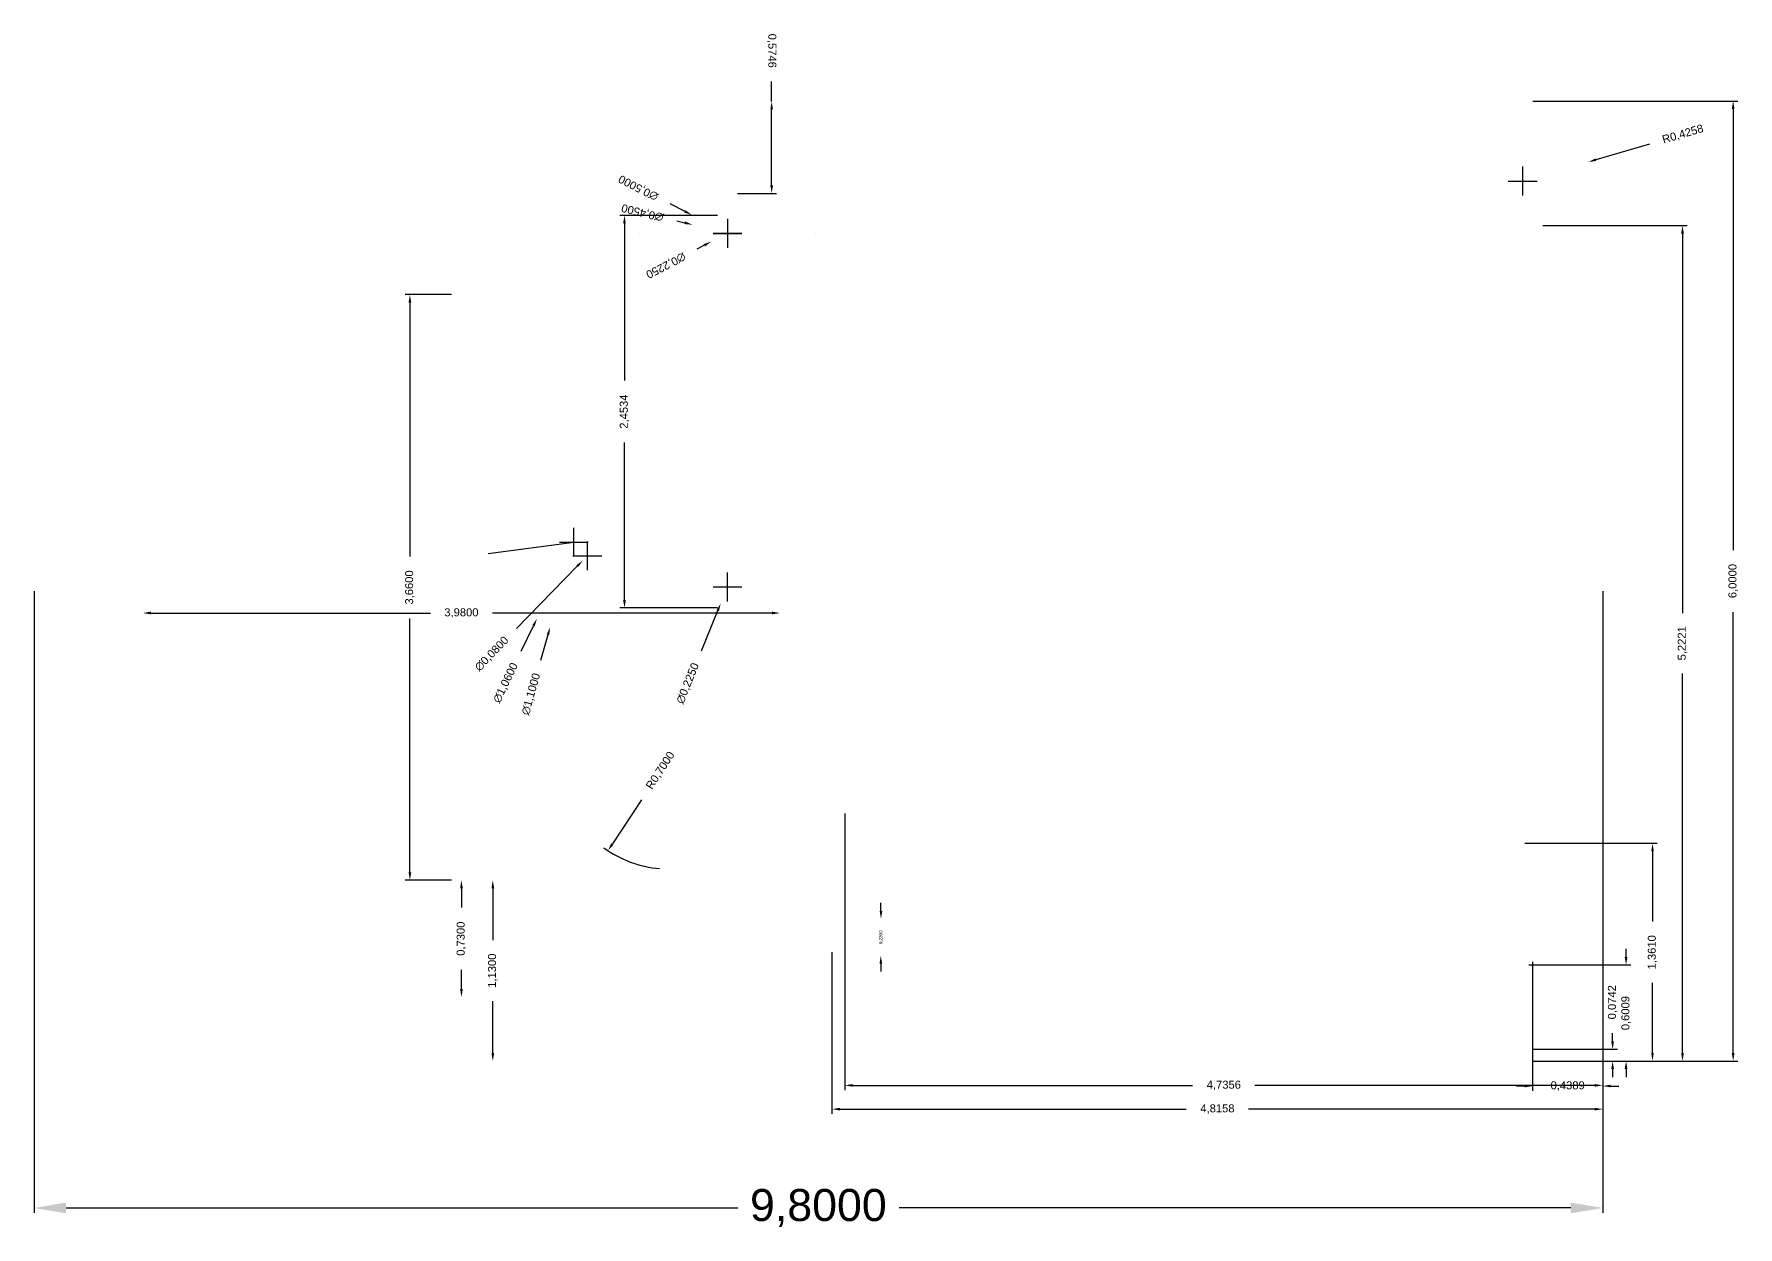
# Model space of a CAD drawing. Header units: millimetres. Extents: x -239 to 805, y -779 to 510.
# Drawn here: x 234.97 to 245.61, y -106.99 to -99.54 of the extents above; entities that cross this region are included whole.
import ezdxf

# ---------------------------------------------------------------- set-up
doc = ezdxf.new("R2010")
doc.units = ezdxf.units.MM
doc.header["$MEASUREMENT"] = 0
doc.layers.add('Ajutătoare', color=10, linetype='Continuous')
doc.layers.add('Dimensiuni interior', color=11, linetype='Continuous', plot=False)
doc.layers.add('Utilitati', color=130, linetype='Continuous', plot=False)
doc.styles.get("Standard").update_dxf_attribs({"font": 'arial.ttf'})
doc.dimstyles.new('Mici', dxfattribs={"dimtxt": 0.05, "dimasz": 0.05, "dimexe": 0.03, "dimexo": 0.0625, "dimgap": 0.09, "dimtad": 0, "dimdec": 4, "dimzin": 0, "dimtxsty": 'Standard', "dimcen": 0.09, "dimclrd": 1, "dimclre": 1, "dimadec": 0, "dimazin": 0, "dimtfac": 1, "dimtdec": 4, "dimtofl": 0, "dimtmove": 0, "dimatfit": 3, "dimfxl": 1, "dimtolj": 1, "dimtzin": 0, "dimarcsym": 0})

# ---------------------------------------------------------------- blocks, each defined once
blk = doc.blocks.new('*D125')
at = {"layer": 'Defpoints', "color": 0, "transparency": 16777216}
for p in [(540.422, 132.868), (550.222, 132.868), (550.222, 128.95)]:
    blk.add_point(p, dxfattribs=at)
at = {"layer": 'Dimensiuni interior', "color": 1, "lineweight": -2, "transparency": 16777216}
for p, q in [((540.422, 132.805), (540.422, 128.92)), ((550.222, 132.805), (550.222, 128.92)), ((540.622, 128.95), (544.818, 128.95)), ((550.022, 128.95), (545.827, 128.95))]:
    blk.add_line(p, q, dxfattribs=at)
at = {"layer": 'Dimensiuni interior', "color": 1, "transparency": 16777216}
for points in [[(540.622, 128.984), (540.622, 128.917), (540.422, 128.95)], [(550.022, 128.984), (550.022, 128.917), (550.222, 128.95)]]:
    blk.add_solid(points, dxfattribs=at)
at = {"layer": 'Dimensiuni interior', "color": 0, "transparency": 16777216, "insert": (545.322, 128.95), "char_height": 0.2, "attachment_point": 5}
blk.add_mtext('\\A1;9,8000', dxfattribs=at)
blk = doc.blocks.new('*D126')
at = {"layer": 'Defpoints', "color": 0, "transparency": 16777216}
for p in [(549.722, 135.868), (551.037, 135.868), (549.722, 129.868)]:
    blk.add_point(p, dxfattribs=at)
at = {"layer": 'Dimensiuni interior', "color": 1, "lineweight": -2, "transparency": 16777216}
for p, q in [((549.785, 135.868), (551.067, 135.868)), ((551.037, 135.818), (551.037, 133.062)), ((551.037, 129.918), (551.037, 132.674)), ((549.785, 129.868), (551.067, 129.868))]:
    blk.add_line(p, q, dxfattribs=at)
at = {"layer": 'Dimensiuni interior', "color": 1, "transparency": 16777216}
for points in [[(551.028, 135.818), (551.045, 135.818), (551.037, 135.868)], [(551.028, 129.918), (551.045, 129.918), (551.037, 129.868)]]:
    blk.add_solid(points, dxfattribs=at)
at = {"layer": 'Dimensiuni interior', "color": 0, "transparency": 16777216, "insert": (551.037, 132.868), "char_height": 0.05, "attachment_point": 5, "rotation": 90}
blk.add_mtext('\\A1;6,0000', dxfattribs=at)
blk = doc.blocks.new('*D127')
at = {"layer": 'Defpoints', "color": 0, "transparency": 16777216}
for p in [(550.131, 135.487, 0.05), (549.722, 135.368, 0.05)]:
    blk.add_point(p, dxfattribs=at)
at = {"layer": 'Dimensiuni interior', "color": 1, "lineweight": -2, "transparency": 16777216}
for p, q in [((550.514, 135.598), (550.179, 135.501)), ((549.722, 135.278), (549.722, 135.458)), ((549.632, 135.368), (549.812, 135.368))]:
    blk.add_line(p, q, dxfattribs=at)
at = {"layer": 'Dimensiuni interior', "color": 1, "transparency": 16777216}
blk.add_solid([(550.177, 135.509), (550.182, 135.493), (550.131, 135.487)], dxfattribs=at)
at = {"layer": 'Dimensiuni interior', "color": 0, "transparency": 16777216, "insert": (550.723, 135.659), "char_height": 0.05, "attachment_point": 5, "rotation": 16.2351}
blk.add_mtext('\\A1;R0,4258', dxfattribs=at)
blk = doc.blocks.new('*D128')
at = {"layer": 'Defpoints', "color": 0, "transparency": 16777216}
for p in [(550.222, 132.805), (545.407, 130.611, 0.01), (550.222, 129.568)]:
    blk.add_point(p, dxfattribs=at)
at = {"layer": 'Dimensiuni interior', "color": 1, "lineweight": -2, "transparency": 16777216}
for p, q in [((550.222, 132.743), (550.222, 129.538)), ((545.407, 130.549), (545.407, 129.538)), ((545.457, 129.568), (547.62, 129.568)), ((550.172, 129.568), (548.009, 129.568))]:
    blk.add_line(p, q, dxfattribs=at)
at = {"layer": 'Dimensiuni interior', "color": 1, "transparency": 16777216}
for points in [[(545.457, 129.576), (545.457, 129.559), (545.407, 129.568)], [(550.172, 129.576), (550.172, 129.559), (550.222, 129.568)]]:
    blk.add_solid(points, dxfattribs=at)
at = {"layer": 'Dimensiuni interior', "color": 0, "transparency": 16777216, "insert": (547.815, 129.568), "char_height": 0.05, "attachment_point": 5}
blk.add_mtext('\\A1;4,8158', dxfattribs=at)
blk = doc.blocks.new('*D129')
at = {"layer": 'Defpoints', "color": 0, "transparency": 16777216}
for p in [(550.222, 132.805), (545.487, 131.479, 0.01), (545.487, 129.716)]:
    blk.add_point(p, dxfattribs=at)
at = {"layer": 'Dimensiuni interior', "color": 1, "lineweight": -2, "transparency": 16777216}
for p, q in [((550.222, 132.743), (550.222, 129.686)), ((545.487, 131.416), (545.487, 129.686)), ((545.537, 129.716), (547.66, 129.716)), ((550.172, 129.716), (548.049, 129.716))]:
    blk.add_line(p, q, dxfattribs=at)
at = {"layer": 'Dimensiuni interior', "color": 1, "transparency": 16777216}
for points in [[(545.537, 129.725), (545.537, 129.708), (545.487, 129.716)], [(550.172, 129.725), (550.172, 129.708), (550.222, 129.716)]]:
    blk.add_solid(points, dxfattribs=at)
at = {"layer": 'Dimensiuni interior', "color": 0, "transparency": 16777216, "insert": (547.855, 129.716), "char_height": 0.05, "attachment_point": 5}
blk.add_mtext('\\A1;4,7356', dxfattribs=at)
blk = doc.blocks.new('*D130')
at = {"layer": 'Defpoints', "color": 0, "transparency": 16777216}
for p in [(545.567, 130.758), (545.567, 130.528), (545.712, 130.527)]:
    blk.add_point(p, dxfattribs=at)
at = {"layer": 'Dimensiuni interior', "color": 1, "lineweight": -2, "transparency": 16777216}
for p, q in [((545.713, 130.807), (545.713, 130.857)), ((545.712, 130.477), (545.712, 130.427))]:
    blk.add_line(p, q, dxfattribs=at)
at = {"layer": 'Dimensiuni interior', "color": 1, "transparency": 16777216}
for points in [[(545.705, 130.807), (545.722, 130.807), (545.713, 130.757)], [(545.704, 130.477), (545.72, 130.477), (545.712, 130.527)]]:
    blk.add_solid(points, dxfattribs=at)
at = {"layer": 'Dimensiuni interior', "color": 0, "transparency": 16777216, "insert": (545.713, 130.642), "char_height": 0.02, "attachment_point": 5, "rotation": 89.7665}
blk.add_mtext('\\A1;0,2300', dxfattribs=at)
blk = doc.blocks.new('*D132')
at = {"layer": 'Defpoints', "color": 0, "transparency": 16777216}
for p in [(549.697, 130.469, 0.01), (550.368, 130.469), (549.785, 129.868)]:
    blk.add_point(p, dxfattribs=at)
at = {"layer": 'Dimensiuni interior', "color": 1, "lineweight": -2, "transparency": 16777216}
for p, q in [((550.368, 130.519), (550.368, 130.569)), ((549.76, 130.469), (550.398, 130.469)), ((549.848, 129.868), (550.398, 129.868)), ((550.368, 129.818), (550.368, 129.768))]:
    blk.add_line(p, q, dxfattribs=at)
at = {"layer": 'Dimensiuni interior', "color": 1, "transparency": 16777216}
for points in [[(550.359, 130.519), (550.376, 130.519), (550.368, 130.469)], [(550.359, 129.818), (550.376, 129.818), (550.368, 129.868)]]:
    blk.add_solid(points, dxfattribs=at)
at = {"layer": 'Dimensiuni interior', "color": 0, "transparency": 16777216, "insert": (550.368, 130.168), "char_height": 0.05, "attachment_point": 5, "rotation": 90}
blk.add_mtext('\\A1;0,6009', dxfattribs=at)
blk = doc.blocks.new('*D133')
at = {"layer": 'Defpoints', "color": 0, "transparency": 16777216}
for p in [(549.673, 131.229, 0.01), (550.533, 131.229), (549.785, 129.868)]:
    blk.add_point(p, dxfattribs=at)
at = {"layer": 'Dimensiuni interior', "color": 1, "lineweight": -2, "transparency": 16777216}
for p, q in [((549.735, 131.229), (550.563, 131.229)), ((550.533, 131.179), (550.533, 130.74)), ((550.533, 129.918), (550.533, 130.357)), ((549.848, 129.868), (550.563, 129.868))]:
    blk.add_line(p, q, dxfattribs=at)
at = {"layer": 'Dimensiuni interior', "color": 1, "transparency": 16777216}
for points in [[(550.525, 131.179), (550.541, 131.179), (550.533, 131.229)], [(550.525, 129.918), (550.541, 129.918), (550.533, 129.868)]]:
    blk.add_solid(points, dxfattribs=at)
at = {"layer": 'Dimensiuni interior', "color": 0, "transparency": 16777216, "insert": (550.533, 130.548), "char_height": 0.05, "attachment_point": 5, "rotation": 90}
blk.add_mtext('\\A1;1,3610', dxfattribs=at)
blk = doc.blocks.new('*D134')
at = {"layer": 'Defpoints', "color": 0, "transparency": 16777216}
for p in [(549.722, 129.942, 0.05), (549.785, 129.868), (550.284, 129.942)]:
    blk.add_point(p, dxfattribs=at)
at = {"layer": 'Dimensiuni interior', "color": 1, "lineweight": -2, "transparency": 16777216}
for p, q in [((550.284, 129.992), (550.284, 130.042)), ((549.785, 129.942), (550.314, 129.942)), ((549.847, 129.868), (550.314, 129.868)), ((550.284, 129.818), (550.284, 129.768))]:
    blk.add_line(p, q, dxfattribs=at)
at = {"layer": 'Dimensiuni interior', "color": 1, "transparency": 16777216}
for points in [[(550.275, 129.992), (550.292, 129.992), (550.284, 129.942)], [(550.275, 129.818), (550.292, 129.818), (550.284, 129.868)]]:
    blk.add_solid(points, dxfattribs=at)
at = {"layer": 'Dimensiuni interior', "color": 0, "transparency": 16777216, "insert": (550.284, 130.236), "char_height": 0.05, "attachment_point": 5, "rotation": 90}
blk.add_mtext('\\A1;0,0742', dxfattribs=at)
blk = doc.blocks.new('*D135')
at = {"layer": 'Defpoints', "color": 0, "transparency": 16777216}
for p in [(549.785, 135.09, 0.01), (550.72, 135.09), (549.785, 129.868)]:
    blk.add_point(p, dxfattribs=at)
at = {"layer": 'Dimensiuni interior', "color": 1, "lineweight": -2, "transparency": 16777216}
for p, q in [((549.848, 135.09), (550.75, 135.09)), ((550.72, 135.04), (550.72, 132.668)), ((550.72, 129.918), (550.72, 132.29)), ((549.847, 129.868), (550.75, 129.868))]:
    blk.add_line(p, q, dxfattribs=at)
at = {"layer": 'Dimensiuni interior', "color": 1, "transparency": 16777216}
for points in [[(550.712, 135.04), (550.729, 135.04), (550.72, 135.09)], [(550.712, 129.918), (550.729, 129.918), (550.72, 129.868)]]:
    blk.add_solid(points, dxfattribs=at)
at = {"layer": 'Dimensiuni interior', "color": 0, "transparency": 16777216, "insert": (550.72, 132.479), "char_height": 0.05, "attachment_point": 5, "rotation": 90}
blk.add_mtext('\\A1;5,2221', dxfattribs=at)
blk = doc.blocks.new('*D136')
at = {"layer": 'Defpoints', "color": 0, "transparency": 16777216}
for p in [(550.222, 132.805), (549.784, 130.551, 0.01), (549.784, 129.712)]:
    blk.add_point(p, dxfattribs=at)
at = {"layer": 'Dimensiuni interior', "color": 1, "lineweight": -2, "transparency": 16777216}
for p, q in [((550.222, 132.743), (550.222, 129.682)), ((549.784, 130.489), (549.784, 129.682)), ((549.734, 129.712), (549.684, 129.712)), ((550.272, 129.712), (550.322, 129.712))]:
    blk.add_line(p, q, dxfattribs=at)
at = {"layer": 'Dimensiuni interior', "color": 1, "transparency": 16777216}
for points in [[(549.734, 129.721), (549.734, 129.704), (549.784, 129.712)], [(550.272, 129.721), (550.272, 129.704), (550.222, 129.712)]]:
    blk.add_solid(points, dxfattribs=at)
at = {"layer": 'Dimensiuni interior', "color": 0, "transparency": 16777216, "insert": (550.003, 129.712), "char_height": 0.05, "attachment_point": 5}
blk.add_mtext('\\A1;0,4389', dxfattribs=at)
blk = doc.blocks.new('*D137')
at = {"layer": 'Defpoints', "color": 0, "transparency": 16777216}
for p in [(543.092, 130.998, 0.01), (543.092, 130.268, 0.01), (543.092, 130.268)]:
    blk.add_point(p, dxfattribs=at)
at = {"layer": 'Dimensiuni interior', "color": 1, "lineweight": -2, "transparency": 16777216}
for p, q in [((543.092, 130.948), (543.092, 130.827)), ((543.092, 130.318), (543.092, 130.439))]:
    blk.add_line(p, q, dxfattribs=at)
at = {"layer": 'Dimensiuni interior', "color": 1, "transparency": 16777216}
for points in [[(543.084, 130.948), (543.101, 130.948), (543.092, 130.998)], [(543.084, 130.318), (543.101, 130.318), (543.092, 130.268)]]:
    blk.add_solid(points, dxfattribs=at)
at = {"layer": 'Dimensiuni interior', "color": 0, "transparency": 16777216, "insert": (543.092, 130.633), "char_height": 0.05, "attachment_point": 5, "rotation": 90}
blk.add_mtext('\\A1;0,7300', dxfattribs=at)
blk = doc.blocks.new('*D138')
at = {"layer": 'Defpoints', "color": 0, "transparency": 16777216}
for p in [(543.092, 130.998, 0.01), (543.092, 129.868), (543.288, 129.868)]:
    blk.add_point(p, dxfattribs=at)
at = {"layer": 'Dimensiuni interior', "color": 1, "lineweight": -2, "transparency": 16777216}
for p, q in [((543.288, 130.948), (543.288, 130.624)), ((543.288, 129.918), (543.288, 130.242))]:
    blk.add_line(p, q, dxfattribs=at)
at = {"layer": 'Dimensiuni interior', "color": 1, "transparency": 16777216}
for points in [[(543.28, 130.948), (543.297, 130.948), (543.288, 130.998)], [(543.28, 129.918), (543.297, 129.918), (543.288, 129.868)]]:
    blk.add_solid(points, dxfattribs=at)
at = {"layer": 'Dimensiuni interior', "color": 0, "transparency": 16777216, "insert": (543.288, 130.433), "char_height": 0.05, "attachment_point": 5, "rotation": 90}
blk.add_mtext('\\A1;1,1300', dxfattribs=at)
blk = doc.blocks.new('*D139')
at = {"layer": 'Defpoints', "color": 0, "transparency": 16777216}
for p in [(541.102, 132.868, -0.07), (545.082, 132.868, -0.07), (541.102, 132.668)]:
    blk.add_point(p, dxfattribs=at)
at = {"layer": 'Dimensiuni interior', "color": 1, "lineweight": -2, "transparency": 16777216}
for p, q in [((541.152, 132.668), (542.899, 132.668)), ((545.032, 132.668), (543.286, 132.668))]:
    blk.add_line(p, q, dxfattribs=at)
at = {"layer": 'Dimensiuni interior', "color": 1, "transparency": 16777216}
for points in [[(541.152, 132.677), (541.152, 132.66), (541.102, 132.668)], [(545.032, 132.677), (545.032, 132.66), (545.082, 132.668)]]:
    blk.add_solid(points, dxfattribs=at)
at = {"layer": 'Dimensiuni interior', "color": 0, "transparency": 16777216, "insert": (543.092, 132.668), "char_height": 0.05, "attachment_point": 5}
blk.add_mtext('\\A1;3,9800', dxfattribs=at)
blk = doc.blocks.new('*D140')
at = {"layer": 'Defpoints', "color": 0, "transparency": 16777216}
for p in [(543.092, 134.658, -0.07), (542.77, 130.998), (543.092, 130.998)]:
    blk.add_point(p, dxfattribs=at)
at = {"layer": 'Dimensiuni interior', "color": 1, "lineweight": -2, "transparency": 16777216}
for p, q in [((543.03, 134.658), (542.74, 134.658)), ((542.77, 134.608), (542.77, 133.022)), ((542.77, 131.048), (542.77, 132.634)), ((543.03, 130.998), (542.74, 130.998))]:
    blk.add_line(p, q, dxfattribs=at)
at = {"layer": 'Dimensiuni interior', "color": 1, "transparency": 16777216}
for points in [[(542.762, 134.608), (542.779, 134.608), (542.77, 134.658)], [(542.762, 131.048), (542.779, 131.048), (542.77, 130.998)]]:
    blk.add_solid(points, dxfattribs=at)
at = {"layer": 'Dimensiuni interior', "color": 0, "transparency": 16777216, "insert": (542.77, 132.828), "char_height": 0.05, "attachment_point": 5, "rotation": 90}
blk.add_mtext('\\A1;3,6600', dxfattribs=at)
blk = doc.blocks.new('*D141')
at = {"layer": 'Defpoints', "color": 0, "transparency": 16777216}
for p in [(544.392, 131.768), (544.008, 131.183)]:
    blk.add_point(p, dxfattribs=at)
at = {"layer": 'Dimensiuni interior', "color": 1, "lineweight": -2, "transparency": 16777216}
blk.add_line((544.217, 131.501), (544.035, 131.225), dxfattribs=at)
blk.add_arc((544.392, 131.768), 0.7, 234.1833, 264.8843, dxfattribs=at)
at = {"layer": 'Dimensiuni interior', "color": 1, "transparency": 16777216}
blk.add_solid([(544.028, 131.23), (544.042, 131.22), (544.008, 131.183)], dxfattribs=at)
at = {"layer": 'Dimensiuni interior', "color": 0, "transparency": 16777216, "insert": (544.337, 131.683), "char_height": 0.05, "attachment_point": 5, "rotation": 56.6388}
blk.add_mtext('\\A1;R0,7000', dxfattribs=at)
blk = doc.blocks.new('*D143')
at = {"layer": 'Defpoints', "color": 0, "transparency": 16777216}
for p in [(543.941, 133.641), (543.646, 132.581)]:
    blk.add_point(p, dxfattribs=at)
at = {"layer": 'Dimensiuni interior', "color": 1, "lineweight": -2, "transparency": 16777216}
for p, q in [((543.794, 133.021), (543.794, 133.201)), ((543.704, 133.111), (543.884, 133.111)), ((543.588, 132.373), (543.633, 132.533))]:
    blk.add_line(p, q, dxfattribs=at)
at = {"layer": 'Dimensiuni interior', "color": 1, "transparency": 16777216}
blk.add_solid([(543.625, 132.535), (543.641, 132.531), (543.646, 132.581)], dxfattribs=at)
at = {"layer": 'Dimensiuni interior', "color": 0, "transparency": 16777216, "insert": (543.529, 132.161), "char_height": 0.05, "attachment_point": 5, "rotation": 74.4309}
blk.add_mtext('\\A1;∅1,1000', dxfattribs=at)
blk = doc.blocks.new('*D144')
at = {"layer": 'Defpoints', "color": 0, "transparency": 16777216}
for p in [(544.024, 133.588), (543.564, 132.633)]:
    blk.add_point(p, dxfattribs=at)
at = {"layer": 'Dimensiuni interior', "color": 1, "lineweight": -2, "transparency": 16777216}
for p, q in [((543.794, 133.021), (543.794, 133.201)), ((543.704, 133.111), (543.884, 133.111)), ((543.466, 132.43), (543.542, 132.588))]:
    blk.add_line(p, q, dxfattribs=at)
at = {"layer": 'Dimensiuni interior', "color": 1, "transparency": 16777216}
blk.add_solid([(543.535, 132.592), (543.55, 132.585), (543.564, 132.633)], dxfattribs=at)
at = {"layer": 'Dimensiuni interior', "color": 0, "transparency": 16777216, "insert": (543.37, 132.231), "char_height": 0.05, "attachment_point": 5, "rotation": 64.2877}
blk.add_mtext('\\A1;∅1,0600', dxfattribs=at)
blk = doc.blocks.new('*D145')
at = {"layer": 'Defpoints', "color": 0, "transparency": 16777216}
for p in [(543.906, 133.055, -0.09), (543.851, 132.997, -0.09)]:
    blk.add_point(p, dxfattribs=at)
at = {"layer": 'Dimensiuni interior', "color": 1, "lineweight": -2, "transparency": 16777216}
for p, q in [((543.879, 132.936), (543.879, 133.116)), ((543.437, 132.571), (543.816, 132.961)), ((543.789, 133.026), (543.969, 133.026))]:
    blk.add_line(p, q, dxfattribs=at)
at = {"layer": 'Dimensiuni interior', "color": 1, "transparency": 16777216}
blk.add_solid([(543.81, 132.967), (543.822, 132.956), (543.851, 132.997)], dxfattribs=at)
at = {"layer": 'Dimensiuni interior', "color": 0, "transparency": 16777216, "insert": (543.283, 132.412), "char_height": 0.05, "attachment_point": 5, "rotation": 45.8779}
blk.add_mtext('\\A1;∅0,0800', dxfattribs=at)
blk = doc.blocks.new('*D150')
at = {"layer": 'Defpoints', "color": 0, "transparency": 16777216}
for p in [(544.532, 135.156, -0.005), (544.976, 134.926, -0.015)]:
    blk.add_point(p, dxfattribs=at)
at = {"layer": 'Dimensiuni interior', "color": 1, "lineweight": -2, "transparency": 16777216}
for p, q in [((544.395, 135.227), (544.487, 135.179)), ((544.754, 135.131), (544.754, 134.951)), ((544.844, 135.041), (544.664, 135.041))]:
    blk.add_line(p, q, dxfattribs=at)
at = {"layer": 'Dimensiuni interior', "color": 1, "transparency": 16777216}
blk.add_solid([(544.484, 135.171), (544.491, 135.186), (544.532, 135.156)], dxfattribs=at)
at = {"layer": 'Dimensiuni interior', "color": 0, "transparency": 16777216, "insert": (544.199, 135.328), "char_height": 0.05, "attachment_point": 5, "rotation": 152.6389}
blk.add_mtext('\\A1;∅0,5000', dxfattribs=at)
blk = doc.blocks.new('*D151')
at = {"layer": 'Defpoints', "color": 0, "transparency": 16777216}
for p in [(544.754, 135.865, -0.01), (545.03, 135.865), (544.754, 135.291, -0.01)]:
    blk.add_point(p, dxfattribs=at)
at = {"layer": 'Dimensiuni interior', "color": 1, "lineweight": -2, "transparency": 16777216}
for p, q in [((545.03, 135.865), (545.03, 135.989)), ((545.03, 135.341), (545.03, 135.815)), ((544.816, 135.291), (545.06, 135.291))]:
    blk.add_line(p, q, dxfattribs=at)
at = {"layer": 'Dimensiuni interior', "color": 1, "transparency": 16777216}
for points in [[(545.039, 135.815), (545.022, 135.815), (545.03, 135.865)], [(545.039, 135.341), (545.022, 135.341), (545.03, 135.291)]]:
    blk.add_solid(points, dxfattribs=at)
at = {"layer": 'Dimensiuni interior', "color": 0, "transparency": 16777216, "insert": (545.03, 136.182), "char_height": 0.05, "attachment_point": 5, "rotation": 270}
blk.add_mtext('\\A1;0,5746', dxfattribs=at)
blk = doc.blocks.new('*D156')
at = {"layer": 'Defpoints', "color": 0, "transparency": 16777216}
for p in [(544.535, 135.095, 0.03), (544.972, 134.986, 0.03)]:
    blk.add_point(p, dxfattribs=at)
at = {"layer": 'Dimensiuni interior', "color": 1, "lineweight": -2, "transparency": 16777216}
for p, q in [((544.438, 135.12), (544.487, 135.107)), ((544.754, 135.131), (544.754, 134.951)), ((544.844, 135.041), (544.664, 135.041))]:
    blk.add_line(p, q, dxfattribs=at)
at = {"layer": 'Dimensiuni interior', "color": 1, "transparency": 16777216}
blk.add_solid([(544.485, 135.099), (544.489, 135.116), (544.535, 135.095)], dxfattribs=at)
at = {"layer": 'Dimensiuni interior', "color": 0, "transparency": 16777216, "insert": (544.224, 135.173), "char_height": 0.05, "attachment_point": 5, "rotation": 165.9809}
blk.add_mtext('\\A1;∅0,4500', dxfattribs=at)
blk = doc.blocks.new('*D157')
at = {"layer": 'Defpoints', "color": 0, "transparency": 16777216}
for p in [(544.854, 135.092), (544.654, 134.989)]:
    blk.add_point(p, dxfattribs=at)
at = {"layer": 'Dimensiuni interior', "color": 1, "lineweight": -2, "transparency": 16777216}
for p, q in [((544.754, 135.131), (544.754, 134.951)), ((544.664, 135.041), (544.844, 135.041)), ((544.565, 134.944), (544.609, 134.967))]:
    blk.add_line(p, q, dxfattribs=at)
at = {"layer": 'Dimensiuni interior', "color": 1, "transparency": 16777216}
blk.add_solid([(544.613, 134.959), (544.605, 134.974), (544.654, 134.989)], dxfattribs=at)
at = {"layer": 'Dimensiuni interior', "color": 0, "transparency": 16777216, "insert": (544.368, 134.843), "char_height": 0.05, "attachment_point": 5, "rotation": 207.1906}
blk.add_mtext('\\A1;∅0,2250', dxfattribs=at)
blk = doc.blocks.new('*D160')
at = {"layer": 'Defpoints', "color": 0, "transparency": 16777216}
for p in [(544.111, 135.153), (544.754, 135.153), (544.754, 132.7)]:
    blk.add_point(p, dxfattribs=at)
at = {"layer": 'Dimensiuni interior', "color": 1, "lineweight": -2, "transparency": 16777216}
for p, q in [((544.691, 135.153), (544.081, 135.153)), ((544.111, 135.103), (544.111, 134.121)), ((544.111, 132.75), (544.111, 133.733)), ((544.691, 132.7), (544.081, 132.7))]:
    blk.add_line(p, q, dxfattribs=at)
at = {"layer": 'Dimensiuni interior', "color": 1, "transparency": 16777216}
for points in [[(544.102, 135.103), (544.119, 135.103), (544.111, 135.153)], [(544.102, 132.75), (544.119, 132.75), (544.111, 132.7)]]:
    blk.add_solid(points, dxfattribs=at)
at = {"layer": 'Dimensiuni interior', "color": 0, "transparency": 16777216, "insert": (544.111, 133.927), "char_height": 0.05, "attachment_point": 5, "rotation": 90}
blk.add_mtext('\\A1;2,4534', dxfattribs=at)
blk = doc.blocks.new('*D161')
at = {"layer": 'Defpoints', "color": 0, "transparency": 16777216}
for p in [(544.795, 132.933, -0.102), (544.712, 132.729, -0.059)]:
    blk.add_point(p, dxfattribs=at)
at = {"layer": 'Dimensiuni interior', "color": 1, "lineweight": -2, "transparency": 16777216}
for p, q in [((544.754, 132.741), (544.754, 132.921)), ((544.664, 132.831), (544.844, 132.831)), ((544.591, 132.432), (544.693, 132.683))]:
    blk.add_line(p, q, dxfattribs=at)
at = {"layer": 'Dimensiuni interior', "color": 1, "transparency": 16777216}
blk.add_solid([(544.686, 132.686), (544.701, 132.68), (544.712, 132.729)], dxfattribs=at)
at = {"layer": 'Dimensiuni interior', "color": 0, "transparency": 16777216, "insert": (544.508, 132.228), "char_height": 0.05, "attachment_point": 5, "rotation": 67.8223}
blk.add_mtext('\\A1;∅0,2250', dxfattribs=at)
blk = doc.blocks.new('A$C18f2c293')
at = {"layer": 'Ajutătoare', "elevation": -1.7}
blk.add_lwpolyline([(6.35469, 6.95635), (6.88993, 7.02787)], dxfattribs=at)
at = {"layer": 'Utilitati', "extrusion": (0, -1, -2.22045e-16)}
for p, q in [((7.29993, 8.95787, 0.95), (7.29993, 8.95787, 0.45)), ((8.39993, 8.95787, 0.95), (8.39993, 8.95787, 0.45))]:
    blk.add_line(p, q, dxfattribs=at)
at = {"layer": 'Dimensiuni interior'}
dim = blk.add_linear_dim(base=(551.03657, 135.86796, -14.93835), p1=(12.81859, 3.78498), p2=(549.72246, 135.86796, -14.93835), angle=90, dimstyle='Mici', dxfattribs=at)
dim.commit()
dim.dimension.update_dxf_attribs({"geometry": '*D126', "text_midpoint": (551.03657, 69.82647), "dimtype": 128, "insert": (-536.90387, -126.08298)})
for base, p1, p2, angle, override, picture, middle, set_off in [((8.12649, 9.78244, 0.01), (7.84993, 9.20787), (7.84993, 9.78244), 270, {"dimse2": 1}, '*D151', (8.12649, 10.09936, 0.01), (-536.90387, -126.08298)), ((13.31859, 2.86721), (3.51859, 6.78498), (13.31859, 6.78498), 0, {"dimtxt": 0.2, "dimasz": 0.2}, '*D125', (8.41859, 2.86721), (-536.90387, -126.08298)), ((8.6988194168, 4.4751407152, 0.04), (8.5541271605, 4.4757303339, 0.04), (8.5541271605, 4.4757303339, 0.04), 89.7665218833, {"dimtxt": 0.02, "dimse1": 1, "dimse2": 1}, '*D130', (8.6988194168, 4.4751407152, 0.04), (-536.9038702986, -126.0829824313))]:
    dim = blk.add_linear_dim(base=base, p1=p1, p2=p2, angle=angle, dimstyle='Mici', override=override, dxfattribs=at)
    dim.commit()
    dim.dimension.update_dxf_attribs({"geometry": picture, "text_midpoint": middle, "dimtype": 128, "insert": set_off})
for center, mpoint, picture, middle in [((12.81859, 9.28498, 0.05), (13.22745, 9.40403, 0.05), '*D127', (13.81923, 9.57635)), ((7.48859, 5.68498), (7.10365, 5.10032), '*D141', (7.4328, 5.60024))]:
    dim = blk.add_radius_dim(center=center, mpoint=mpoint, dimstyle='Mici', dxfattribs=at)
    dim.commit()
    dim.dimension.update_dxf_attribs({"geometry": picture, "text_midpoint": middle, "dimtype": 132, "insert": (-536.90387, -126.08298)})
for p1, p2, picture, middle in [((8.07192, 8.84299, -0.005), (7.62794, 9.07275, 0.005), '*D150', (7.29472, 9.24519, 0.01)), ((8.06823, 8.90337, 1.145), (7.63163, 9.01238, 1.145), '*D156', (7.32029, 9.09011, 1.11498)), ((7.95, 9.00928, 1.25), (7.74986, 8.90646, 1.25), '*D157', (7.46442, 8.75983, 1.25)), ((7.03755, 7.55769, -1.58), (6.74231, 6.49805, -1.58), '*D143', (6.62515, 6.07755, -1.58)), ((7.11987, 7.50539, -1.58), (6.65999, 6.55035, -1.58), '*D144', (6.46619, 6.14789, -1.58)), ((7.00263, 6.97173, -1.67), (6.94693, 6.9143, -1.67), '*D145', (6.37925, 6.32895, -1.58)), ((7.8916, 6.85041, 2.21052), (7.80826, 6.64598, 2.25397), '*D161', (7.60399, 6.14486, 2.31294))]:
    dim = blk.add_diameter_dim_2p(p1=p1, p2=p2, dimstyle='Mici', dxfattribs=at)
    dim.commit()
    dim.dimension.update_dxf_attribs({"geometry": picture, "text_midpoint": middle, "dimtype": 131, "insert": (-536.90387, -126.08298)})
for base, p1, p2, angle, picture, middle, set_off in [((7.20686, 9.07036, 2.31294), (7.8832, 6.62073, 2.31214), (7.84993, 9.07036, 2.31294), 90, '*D160', (7.20686, 7.84365, 2.31294), (-536.90387, -126.08298)), ((13.81633, 9.00709), (12.88109, 3.78498), (12.88149, 9.00709, 0.01), 90, '*D135', (13.81633, 6.39604), (-536.90387, -126.08298)), ((5.86659, 4.91498), (6.18859, 8.57498, -0.07), (6.18859, 4.91498), 90, '*D140', (5.86659, 6.74498), (-536.90387, -126.08298)), ((13.31859, 3.48478), (8.50277, 4.52803, 0.01), (13.31859, 6.72248), 0, '*D128', (10.91068, 3.48478), (-536.90387, -126.08298)), ((8.583038, 3.633274), (13.318592, 6.722478), (8.583038, 5.395692, 0.01), 0, '*D129', (10.950815, 3.633274), (-536.90387, -126.082982)), ((13.62928, 5.14595), (12.88149, 3.78498), (12.76901, 5.14595, 0.01), 90, '*D133', (13.62928, 4.46546), (-536.90387, -126.08298)), ((13.46382, 4.3859), (12.88149, 3.78498), (12.79324, 4.3859, 0.01), 90, '*D132', (13.46382, 4.08544), (-536.90387, -126.08298)), ((13.37974, 3.85914), (12.88109, 3.78498), (12.81859, 3.85914, 0.05), 90, '*D134', (13.37974, 4.15267), (-536.90387, -126.08298))]:
    dim = blk.add_linear_dim(base=base, p1=p1, p2=p2, angle=angle, dimstyle='Mici', dxfattribs=at)
    dim.commit()
    dim.dimension.update_dxf_attribs({"geometry": picture, "text_midpoint": middle, "insert": set_off})
dim = blk.add_linear_dim(base=(4.19859, 6.5852), p1=(8.17859, 6.78498, -0.07), p2=(4.19859, 6.78498, -0.07), dimstyle='Mici', override={"dimse1": 1, "dimse2": 1}, dxfattribs=at)
dim.commit()
dim.dimension.update_dxf_attribs({"geometry": '*D139', "text_midpoint": (6.18859, 6.5852), "insert": (-536.90387, -126.08298)})
dim = blk.add_linear_dim(base=(12.87973, 3.62938), p1=(13.31859, 6.72248), p2=(12.87973, 4.4682, 0.01), dimstyle='Mici', dxfattribs=at)
dim.commit()
dim.dimension.update_dxf_attribs({"geometry": '*D136', "text_midpoint": (13.09916, 3.62938), "insert": (-536.90387, -126.08298)})
for base, p2, picture, middle in [((6.18859, 4.18498), (6.18859, 4.18498, 0.01), '*D137', (6.18859, 4.54998)), ((6.3844, 3.78498), (6.18859, 3.78498), '*D138', (6.3844, 4.34998))]:
    dim = blk.add_linear_dim(base=base, p1=(6.18859, 4.91498, 0.01), p2=p2, angle=90, dimstyle='Mici', override={"dimse1": 1, "dimse2": 1}, dxfattribs=at)
    dim.commit()
    dim.dimension.update_dxf_attribs({"geometry": picture, "text_midpoint": middle, "insert": (-536.90387, -126.08298)})

msp = doc.modelspace()

# ---------------------------------------------------------------- block references
msp.add_blockref('A$C18f2c293', (231.44726, -109.74284))

doc.saveas('drawing.dxf')
